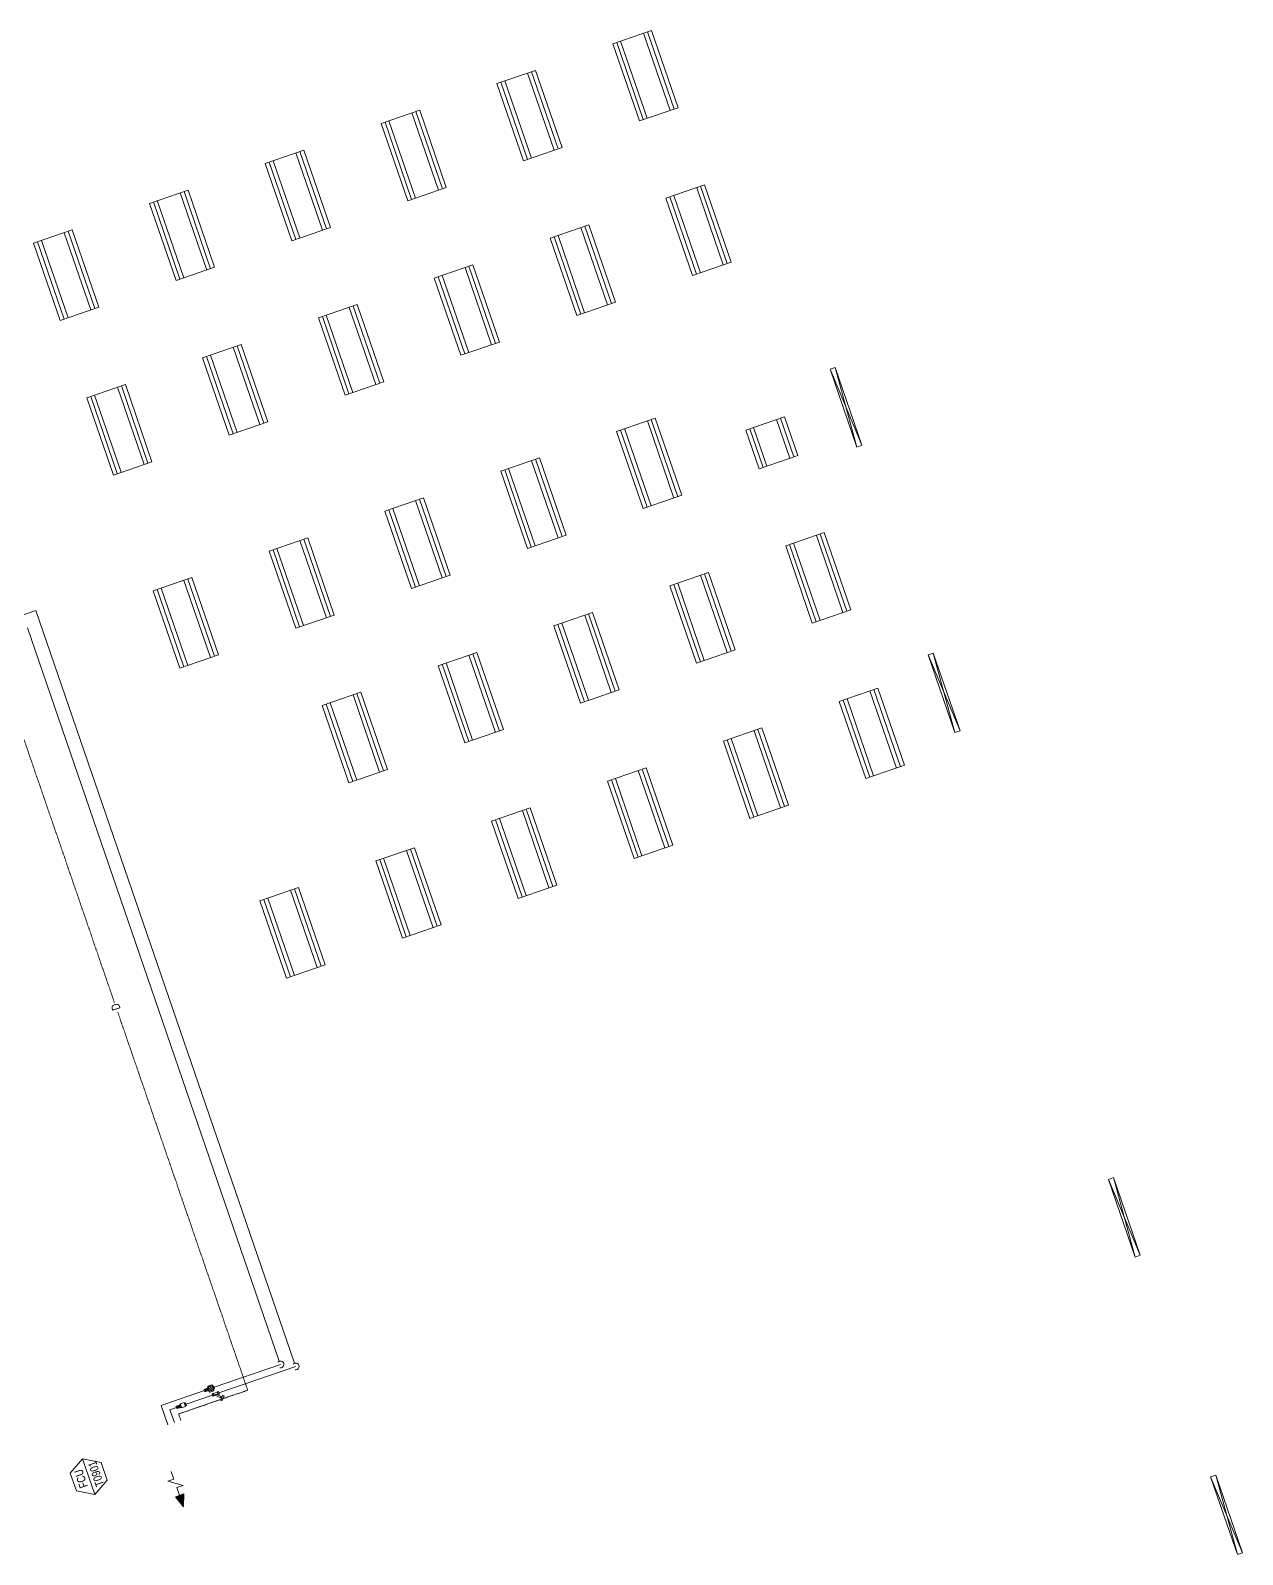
# Model space of a CAD drawing. Extents: x 760773 to 1075934, y 719259 to 1013331.
# Drawn here: x 1037997 to 1055804, y 930534 to 952917 of the extents above; entities that cross this region are included whole.
import ezdxf
from ezdxf.enums import TextEntityAlignment as Align

# ---------------------------------------------------------------- set-up
doc = ezdxf.new("R2010")
doc.units = 0
doc.header["$MEASUREMENT"] = 0
doc.linetypes.add('DGN Style 6', pattern=[3.707911, 0.001949, -0.779792, 1.364636, -0.779792, 0.001949, -0.779792])
doc.layers.add('63', color=7, linetype='Continuous')
for name, color, linetype, lineweight in [('72471 FF-FUR', 9, 'Continuous', 30), ('AC-AIR FLOW', 7, 'Continuous', 0), ('AC-CD', 7, 'Continuous', 0), ('AC-CHW', 7, 'Continuous', 0), ('AC-DIFF-HL', 7, 'Continuous', 0), ('AC-EQTXT', 7, 'Continuous', 0)]:
    doc.layers.add(name, color=color, linetype=linetype, lineweight=lineweight)
doc.styles.add('Style-INTL_ENGINEERING', font='INTL_ENGINEERING.shx')

# ---------------------------------------------------------------- blocks, each defined once
blk = doc.blocks.new('*U568')
at = {"layer": 'AC-CHW', "color": 4, "linetype": 'Continuous', "lineweight": 13}
for p, q in [((-0.04, 0.002), (-0.073, -0.009)), ((-0.04, 0.002), (-0.028, -0.032)), ((-0.028, -0.002), (-0.012, 0.004)), ((0.067, 0.031), (0.051, 0.025)), ((0.073, 0.012), (0.057, 0.006)), ((-0.073, -0.009), (-0.076, -0.015)), ((-0.076, -0.015), (-0.068, -0.04)), ((-0.061, -0.043), (-0.068, -0.04)), ((-0.061, -0.005), (-0.05, -0.039)), ((-0.028, -0.032), (-0.061, -0.043)), ((-0.059, -0.004), (-0.047, -0.038)), ((-0.057, -0.003), (-0.045, -0.037)), ((-0.053, -0.013), (-0.027, -0.004)), ((-0.048, -0.027), (-0.022, -0.018)), ((-0.021, -0.021), (-0.005, -0.015))]:
    blk.add_line(p, q, dxfattribs=at)
at = {"layer": 'AC-CHW', "color": 4, "linetype": 'Continuous', "lineweight": 13, "extrusion": (0, 0, -1), "flags": 128}
for points in [[(0.031, 0.008), (0.012, 0.014), (-0.001, -0.024), (0.018, -0.03), (0.031, 0.008)], [(-0.041, 0.043), (0.016, 0.024), (-0.004, -0.033), (-0.061, -0.014), (-0.041, 0.043)], [(-0.063, 0.04), (-0.044, 0.034), (-0.057, -0.004), (-0.076, 0.002), (-0.063, 0.04)]]:
    blk.add_lwpolyline(points, close=True, dxfattribs=at)
at = {"layer": 'AC-CHW', "color": 4, "linetype": 'Continuous', "lineweight": 13}
for centre, radius, start, end in [((-0.017, 0.008), 0.00626, 319.3297, 63.8129), ((-0.023, -0.011), 0.0181, 345.4203, 52.5796), ((0.062, 0.002), 0.00626, 139.3297, 243.8129)]:
    blk.add_arc(centre, radius, start, end, dxfattribs=at)
at = {"layer": 'AC-CHW', "color": 4, "linetype": 'Continuous', "lineweight": 13, "extrusion": (0, 0, -1)}
for centre, radius, start, end in [((-0.052, 0.031), 0.00626, 281.3298, 25.813), ((-0.068, 0.021), 0.0181, 307.4204, 14.5797), ((0.007, -0.022), 0.00626, 101.3298, 205.813)]:
    blk.add_arc(centre, radius, start, end, dxfattribs=at)
blk = doc.blocks.new('*U617')
at = {"layer": 'AC-CHW', "color": 4, "linetype": 'Continuous', "lineweight": 13}
for p, q in [((-0.031, -0.04), (0.007, 0.038)), ((-0.015, 0.067), (-0.006, 0.085)), ((-0.015, 0.067), (0.019, 0.05)), ((-0.006, 0.085), (0.067, 0.049)), ((-0.004, -0.031), (0.025, 0.029)), ((0.006, 0.036), (0.024, 0.027)), ((0.007, 0.038), (0.025, 0.029)), ((0.012, 0.076), (0.014, 0.081)), ((0.012, 0.036), (0.019, 0.05)), ((0.014, 0.081), (0.051, 0.063)), ((0.021, 0.031), (0.028, 0.046)), ((0.028, 0.046), (0.058, 0.031)), ((0.049, 0.058), (0.051, 0.063)), ((0.058, 0.031), (0.067, 0.049)), ((-0.063, -0.056), (-0.047, -0.051)), ((-0.057, -0.075), (-0.04, -0.07)), ((-0.046, -0.045), (-0.031, -0.04)), ((-0.036, -0.074), (0.021, -0.054)), ((-0.004, -0.031), (0.011, -0.026)), ((0.032, -0.024), (0.015, -0.029)), ((0.038, -0.043), (0.022, -0.048))]:
    blk.add_line(p, q, dxfattribs=at)
at = {"layer": 'AC-CHW', "color": 4, "linetype": 'Continuous', "lineweight": 13, "extrusion": (0, 0, -1), "flags": 128}
for points in [[(0.053, -0.085), (0.034, -0.078), (0.047, -0.041), (0.066, -0.047), (0.053, -0.085)], [(-0.041, -0.052), (-0.022, -0.059), (-0.009, -0.021), (-0.028, -0.014), (-0.041, -0.052)]]:
    blk.add_lwpolyline(points, close=True, dxfattribs=at)
at = {"layer": 'AC-CHW', "color": 4, "linetype": 'Continuous', "lineweight": 13}
for centre, radius, start, end in [((-0.052, -0.047), 0.00626, 319.3297, 63.8129), ((0.033, -0.034), 0.0181, 165.4203, 232.5796), ((0.027, -0.053), 0.00626, 139.3297, 243.8129)]:
    blk.add_arc(centre, radius, start, end, dxfattribs=at)
at = {"layer": 'AC-CHW', "color": 4, "linetype": 'Continuous', "lineweight": 13, "extrusion": (0, 0, -1)}
for centre, radius, start, end in [((0.058, -0.065), 0.0181, 127.4204, 194.5797), ((0.042, -0.076), 0.00626, 101.3298, 205.813), ((0.022, -0.023), 0.0196, 204.7725, 297.2277), ((-0.017, -0.023), 0.00626, 281.3298, 25.813)]:
    blk.add_arc(centre, radius, start, end, dxfattribs=at)
blk = doc.blocks.new('*U627')
at = {"layer": 'AC-EQTXT', "color": 1, "linetype": 'Continuous', "lineweight": 13}
blk.add_line((0.076, -0.277), (-0.103, 0.243), dxfattribs=at)
at = {"layer": 'AC-EQTXT', "color": 1, "linetype": 'Continuous', "lineweight": 13, "extrusion": (0, 0, -1), "flags": 128}
blk.add_lwpolyline([(0.103, 0.243), (-0.167, 0.191), (-0.257, -0.069), (-0.076, -0.277), (0.194, -0.224), (0.283, 0.036), (0.103, 0.243)], close=True, dxfattribs=at)
at = {"layer": 'AC-EQTXT', "color": 1, "linetype": 'Continuous', "lineweight": 13, "extrusion": (0, 0, -1), "style": 'Style-INTL_ENGINEERING', "width": 0.799998}
blk.add_text('T0901', height=0.125, rotation=251.0001, dxfattribs=at).set_placement((-0.096, 0.016), align=Align.MIDDLE_CENTER)
blk.add_attdef('*U653_30658', text='', height=0.125, rotation=251.0001, dxfattribs=at).set_placement((0.121, -0.061), align=Align.MIDDLE_CENTER)
blk = doc.blocks.new('*U558')
at = {"layer": 'AC-AIR FLOW', "color": 7, "linetype": 'Continuous', "lineweight": 13}
for p, q in [((-0.26, -0.093), (-0.111, 0.026)), ((-0.26, -0.093), (0.025, 0.005)), ((-0.111, 0.026), (-0.07, -0.096)), ((0.025, 0.005), (-0.007, 0.095)), ((0.177, -0.044), (-0.007, 0.095)), ((0.146, 0.046), (0.26, 0.086)), ((0.177, -0.044), (0.146, 0.046)), ((-0.07, -0.096), (-0.26, -0.093))]:
    blk.add_line(p, q, dxfattribs=at)
blk.add_solid([(-0.111, 0.026), (-0.07, -0.096), (-0.26, -0.093)], dxfattribs=at)
blk = doc.blocks.new('*U618')
at = {"layer": 'AC-CHW', "color": 4, "linetype": 'Continuous', "lineweight": 13}
for p, q in [((0.009, 0.033), (0.016, 0.012)), ((0.013, 0.034), (0.02, 0.013)), ((0.056, 0.014), (0.035, 0.006)), ((0.057, 0.01), (0.036, 0.003)), ((0.067, 0.026), (0.051, 0.02)), ((0.073, 0.007), (0.057, 0.001)), ((-0.073, -0.013), (-0.076, -0.02)), ((-0.076, -0.02), (-0.068, -0.044)), ((-0.04, -0.002), (-0.073, -0.013)), ((-0.062, -0.047), (-0.068, -0.044)), ((-0.028, -0.036), (-0.062, -0.047)), ((-0.061, -0.009), (-0.05, -0.043)), ((-0.059, -0.008), (-0.047, -0.042)), ((-0.057, -0.007), (-0.045, -0.042)), ((-0.053, -0.017), (-0.024, -0.007)), ((-0.048, -0.032), (-0.019, -0.022)), ((-0.04, -0.002), (-0.028, -0.036)), ((-0.028, -0.007), (-0.012, -0.001)), ((-0.021, -0.026), (-0.005, -0.02)), ((0.009, -0.002), (-0.012, -0.01)), ((0.011, -0.006), (-0.01, -0.013)), ((0.025, -0.013), (0.032, -0.034)), ((0.029, -0.012), (0.036, -0.033))]:
    blk.add_line(p, q, dxfattribs=at)
at = {"layer": 'AC-CHW', "color": 4, "linetype": 'Continuous', "lineweight": 13, "extrusion": (0, 0, -1), "flags": 128}
for points in [[(0.031, 0.003), (0.012, 0.009), (-0.001, -0.029), (0.018, -0.035), (0.031, 0.003)], [(0.025, -0.016), (0.02, 0.034), (-0.036, 0.053), (-0.07, 0.017), (-0.066, -0.033), (-0.009, -0.053), (0.025, -0.016)], [(-0.063, 0.035), (-0.044, 0.029), (-0.058, -0.009), (-0.076, -0.003), (-0.063, 0.035)]]:
    blk.add_lwpolyline(points, close=True, dxfattribs=at)
at = {"layer": 'AC-CHW', "color": 4, "linetype": 'Continuous', "lineweight": 13, "extrusion": (0, 0, -1)}
for radius in [0.0355, 0.0136]:
    blk.add_circle((-0.023, 0), radius, dxfattribs=at)
at = {"layer": 'AC-CHW', "color": 4, "linetype": 'Continuous', "lineweight": 13}
for centre, radius, start, end in [((-0.017, 0.003), 0.00626, 319.3297, 63.8129), ((0.062, -0.003), 0.00626, 139.3297, 243.8129), ((-0.023, -0.016), 0.0181, 345.4203, 52.5796)]:
    blk.add_arc(centre, radius, start, end, dxfattribs=at)
at = {"layer": 'AC-CHW', "color": 4, "linetype": 'Continuous', "lineweight": 13, "extrusion": (0, 0, -1)}
for centre, radius, start, end in [((-0.052, 0.027), 0.00626, 281.3298, 25.813), ((-0.068, 0.016), 0.0181, 307.4204, 14.5797), ((0.007, -0.026), 0.00626, 101.3298, 205.813)]:
    blk.add_arc(centre, radius, start, end, dxfattribs=at)
blk = doc.blocks.new('A$C6F0165EE')
at = {"layer": 'AC-CD', "color": 3, "linetype": 'DGN Style 6', "lineweight": 13}
for p, q in [((17576, -23263), (17573, -29126)), ((17576, -23263), (18649, -23263)), ((18649, -23163), (18649, -23263)), ((17574, -29274), (17569, -41086))]:
    blk.add_line(p, q, dxfattribs=at)
at = {"layer": 'AC-CHW', "color": 4, "linetype": 'Continuous', "lineweight": 13}
for p, q in [((18749, -23163), (18749, -23364)), ((18850, -23163), (18850, -23465)), ((16796, -23413), (16791, -35102)), ((16796, -23363), (17988, -23364)), ((16998, -23464), (18029, -23464)), ((18089, -23364), (18498, -23364)), ((18180, -23464), (18850, -23465)), ((18649, -23364), (18749, -23364)), ((16998, -23514), (16992, -34901)), ((16791, -35102), (18349, -35103))]:
    blk.add_line(p, q, dxfattribs=at)
at = {"layer": 'AC-CHW', "color": 4, "linetype": 'Continuous', "lineweight": 13, "extrusion": (0, 0, -1)}
for centre in [(-16796, -23363), (-16998, -23464)]:
    blk.add_arc(centre, 50.3, 241.4405, 118.6146, dxfattribs=at)
at = {"layer": 'AC-DIFF-HL', "color": 4, "linetype": 'Continuous', "lineweight": 13}
for p, q in [((4533, -17454), (4614, -16247)), ((4614, -17454), (4534, -16247)), ((4531, -22073), (4612, -20867)), ((4611, -22073), (4532, -20867)), ((5466, -29999), (5466, -28799)), ((5466, -28799), (6066, -28799)), ((5528, -28799), (5528, -29999)), ((5589, -28799), (5589, -29999)), ((5944, -28799), (5944, -29999)), ((6005, -28799), (6005, -29999)), ((6066, -28799), (6066, -29999)), ((7266, -29999), (7266, -28799)), ((7266, -28799), (7866, -28799)), ((7328, -28799), (7328, -29999)), ((7389, -28799), (7389, -29999)), ((7744, -28799), (7744, -29999)), ((7805, -28799), (7805, -29999)), ((7866, -28799), (7866, -29999)), ((9066, -29999), (9066, -28799)), ((9066, -28799), (9666, -28799)), ((9128, -28799), (9128, -29999)), ((9189, -28799), (9189, -29999)), ((9544, -28799), (9544, -29999)), ((9605, -28799), (9605, -29999)), ((9666, -28799), (9666, -29999)), ((10866, -29999), (10866, -28799)), ((10866, -28799), (11466, -28799)), ((10928, -28799), (10928, -29999)), ((10989, -28799), (10989, -29999)), ((11344, -28799), (11344, -29999)), ((11405, -28799), (11405, -29999)), ((11466, -28799), (11466, -29999)), ((12666, -29999), (12666, -28799)), ((12666, -28799), (13266, -28799)), ((12728, -28799), (12728, -29999)), ((12789, -28799), (12789, -29999)), ((13144, -28799), (13144, -29999)), ((13205, -28799), (13205, -29999)), ((13266, -28799), (13266, -29999)), ((14466, -29999), (14466, -28799)), ((14466, -28799), (15066, -28799)), ((14528, -28799), (14528, -29999)), ((14589, -28799), (14589, -29999)), ((14944, -28799), (14944, -29999)), ((15005, -28799), (15005, -29999)), ((15066, -28799), (15066, -29999)), ((4527, -30220), (4608, -29013)), ((4608, -30220), (4528, -29013)), ((6066, -29999), (5466, -29999)), ((7866, -29999), (7266, -29999)), ((9666, -29999), (9066, -29999)), ((11466, -29999), (10866, -29999)), ((13266, -29999), (12666, -29999)), ((15066, -29999), (14466, -29999)), ((5466, -32413), (5466, -31213)), ((5466, -31213), (6066, -31213)), ((5528, -31213), (5528, -32413)), ((5589, -31213), (5589, -32413)), ((5944, -31213), (5944, -32413)), ((6005, -31213), (6005, -32413)), ((6066, -31213), (6066, -32413)), ((7266, -32413), (7266, -31213)), ((7266, -31213), (7866, -31213)), ((7328, -31213), (7328, -32413)), ((7389, -31213), (7389, -32413)), ((7744, -31213), (7744, -32413)), ((7805, -31213), (7805, -32413)), ((7866, -31213), (7866, -32413)), ((9066, -32413), (9066, -31213)), ((9066, -31213), (9666, -31213)), ((9128, -31213), (9128, -32413)), ((9189, -31213), (9189, -32413)), ((9544, -31213), (9544, -32413)), ((9605, -31213), (9605, -32413)), ((9666, -31213), (9666, -32413)), ((10866, -32413), (10866, -31213)), ((10866, -31213), (11466, -31213)), ((10928, -31213), (10928, -32413)), ((10989, -31213), (10989, -32413)), ((11344, -31213), (11344, -32413)), ((11405, -31213), (11405, -32413)), ((11466, -31213), (11466, -32413)), ((12666, -32413), (12666, -31213)), ((12666, -31213), (13266, -31213)), ((12728, -31213), (12728, -32413)), ((12789, -31213), (12789, -32413)), ((13144, -31213), (13144, -32413)), ((13205, -31213), (13205, -32413)), ((13266, -31213), (13266, -32413)), ((6066, -32413), (5466, -32413)), ((7866, -32413), (7266, -32413)), ((9666, -32413), (9066, -32413)), ((11466, -32413), (10866, -32413)), ((13266, -32413), (12666, -32413)), ((4525, -34654), (4606, -33447)), ((4605, -34654), (4526, -33447)), ((5528, -33613), (5528, -34213)), ((5589, -33613), (5589, -34213)), ((5944, -33613), (5944, -34213)), ((6005, -33613), (6005, -34213)), ((7266, -34813), (7266, -33613)), ((7266, -33613), (7866, -33613)), ((7328, -33613), (7328, -34813)), ((7389, -33613), (7389, -34813)), ((7744, -33613), (7744, -34813)), ((7805, -33613), (7805, -34813)), ((7866, -33613), (7866, -34813)), ((9066, -34813), (9066, -33613)), ((9066, -33613), (9666, -33613)), ((9128, -33613), (9128, -34813)), ((9189, -33613), (9189, -34813)), ((9544, -33613), (9544, -34813)), ((9605, -33613), (9605, -34813)), ((9666, -33613), (9666, -34813)), ((10866, -34813), (10866, -33613)), ((10866, -33613), (11466, -33613)), ((10928, -33613), (10928, -34813)), ((10989, -33613), (10989, -34813)), ((11344, -33613), (11344, -34813)), ((11405, -33613), (11405, -34813)), ((11466, -33613), (11466, -34813)), ((12666, -34813), (12666, -33613)), ((12666, -33613), (13266, -33613)), ((12728, -33613), (12728, -34813)), ((12789, -33613), (12789, -34813)), ((13144, -33613), (13144, -34813)), ((13205, -33613), (13205, -34813)), ((13266, -33613), (13266, -34813)), ((14466, -34813), (14466, -33613)), ((14466, -33613), (15066, -33613)), ((14528, -33613), (14528, -34813)), ((14589, -33613), (14589, -34813)), ((14944, -33613), (14944, -34813)), ((15005, -33613), (15005, -34813)), ((15066, -33613), (15066, -34813)), ((7866, -34813), (7266, -34813)), ((9666, -34813), (9066, -34813)), ((11466, -34813), (10866, -34813)), ((13266, -34813), (12666, -34813)), ((15066, -34813), (14466, -34813)), ((5466, -37814), (5466, -36614)), ((5466, -36614), (6066, -36614)), ((5528, -36614), (5528, -37814)), ((5589, -36614), (5589, -37814)), ((5944, -36614), (5944, -37814)), ((6005, -36614), (6005, -37814)), ((6066, -36614), (6066, -37814)), ((7266, -37814), (7266, -36614)), ((7266, -36614), (7866, -36614)), ((7328, -36614), (7328, -37814)), ((7389, -36614), (7389, -37814)), ((7744, -36614), (7744, -37814)), ((7805, -36614), (7805, -37814)), ((7866, -36614), (7866, -37814)), ((9066, -37814), (9066, -36614)), ((9066, -36614), (9666, -36614)), ((9128, -36614), (9128, -37814)), ((9189, -36614), (9189, -37814)), ((9544, -36614), (9544, -37814)), ((9605, -36614), (9605, -37814)), ((9666, -36614), (9666, -37814)), ((10866, -37814), (10866, -36614)), ((10866, -36614), (11466, -36614)), ((10928, -36614), (10928, -37814)), ((10989, -36614), (10989, -37814)), ((11344, -36614), (11344, -37814)), ((11405, -36614), (11405, -37814)), ((11466, -36614), (11466, -37814)), ((12666, -37814), (12666, -36614)), ((12666, -36614), (13266, -36614)), ((12728, -36614), (12728, -37814)), ((12789, -36614), (12789, -37814)), ((13144, -36614), (13144, -37814)), ((13205, -36614), (13205, -37814)), ((13266, -36614), (13266, -37814)), ((14466, -37814), (14466, -36614)), ((14466, -36614), (15066, -36614)), ((14528, -36614), (14528, -37814)), ((14589, -36614), (14589, -37814)), ((14944, -36614), (14944, -37814)), ((15005, -36614), (15005, -37814)), ((15066, -36614), (15066, -37814)), ((6066, -37814), (5466, -37814)), ((7866, -37814), (7266, -37814)), ((9666, -37814), (9066, -37814)), ((11466, -37814), (10866, -37814)), ((13266, -37814), (12666, -37814)), ((15066, -37814), (14466, -37814)), ((5466, -40214), (5466, -39014)), ((5466, -39014), (6066, -39014)), ((5528, -39014), (5528, -40214)), ((5589, -39014), (5589, -40214)), ((5944, -39014), (5944, -40214)), ((6005, -39014), (6005, -40214)), ((6066, -39014), (6066, -40214)), ((7266, -40214), (7266, -39014)), ((7266, -39014), (7866, -39014)), ((7328, -39014), (7328, -40214)), ((7389, -39014), (7389, -40214)), ((7744, -39014), (7744, -40214)), ((7805, -39014), (7805, -40214)), ((7866, -39014), (7866, -40214)), ((9066, -40214), (9066, -39014)), ((9066, -39014), (9666, -39014)), ((9128, -39014), (9128, -40214)), ((9189, -39014), (9189, -40214)), ((9544, -39014), (9544, -40214)), ((9605, -39014), (9605, -40214)), ((9666, -39014), (9666, -40214)), ((10866, -40214), (10866, -39014)), ((10866, -39014), (11466, -39014)), ((10928, -39014), (10928, -40214)), ((10989, -39014), (10989, -40214)), ((11344, -39014), (11344, -40214)), ((11405, -39014), (11405, -40214)), ((11466, -39014), (11466, -40214)), ((12666, -40214), (12666, -39014)), ((12666, -39014), (13266, -39014)), ((12728, -39014), (12728, -40214)), ((12789, -39014), (12789, -40214)), ((13144, -39014), (13144, -40214)), ((13205, -39014), (13205, -40214)), ((13266, -39014), (13266, -40214)), ((14466, -40214), (14466, -39014)), ((14466, -39014), (15066, -39014)), ((14528, -39014), (14528, -40214)), ((14589, -39014), (14589, -40214)), ((14944, -39014), (14944, -40214)), ((15005, -39014), (15005, -40214)), ((15066, -39014), (15066, -40214)), ((6066, -40214), (5466, -40214)), ((7866, -40214), (7266, -40214)), ((9666, -40214), (9066, -40214)), ((11466, -40214), (10866, -40214)), ((13266, -40214), (12666, -40214)), ((15066, -40214), (14466, -40214))]:
    blk.add_line(p, q, dxfattribs=at)
at = {"layer": 'AC-DIFF-HL', "color": 4, "linetype": 'Continuous', "lineweight": 13, "flags": 128}
for points in [[(4614, -17454), (4614, -16247), (4534, -16247), (4533, -17454), (4614, -17454)], [(4611, -22073), (4612, -20867), (4532, -20867), (4531, -22073), (4611, -22073)], [(4608, -30220), (4608, -29013), (4528, -29013), (4527, -30220), (4608, -30220)], [(4605, -34654), (4606, -33447), (4526, -33447), (4525, -34654), (4605, -34654)]]:
    blk.add_lwpolyline(points, close=True, dxfattribs=at)
at = {"layer": 'AC-DIFF-HL', "color": 4, "linetype": 'Continuous', "lineweight": 13}
blk.add_lwpolyline([(6066, -33613), (6066, -34213), (5466, -34213), (5466, -33613), (6066, -33613)], dxfattribs=at)
at = {"layer": 'AC-AIR FLOW', "color": 7, "linetype": 'Continuous', "lineweight": 13, "extrusion": (0, 0, -1), "xscale": 1005.48078071959, "yscale": 1005.48078071959, "zscale": 1005.48078071959, "rotation": 251.0276002893544}
blk.add_blockref('*U558', (-19022, -22226), dxfattribs=at)
at = {"layer": 'AC-CHW', "color": 4, "linetype": 'Continuous', "lineweight": 13, "extrusion": (0, 0, -1), "xscale": 1005.48078071959, "yscale": 1005.48078071959, "zscale": 1005.48078071959, "rotation": 341.0276002893545}
for name, p in [('*U617', (-18010, -23321)), ('*U618', (-18101, -23457)), ('*U568', (-18571, -23361))]:
    blk.add_blockref(name, p, dxfattribs=at)
at = {"layer": 'AC-EQTXT', "color": 1, "linetype": 'Continuous', "lineweight": 13, "extrusion": (0, 0, -1)}
ref = blk.add_blockref('*U627', (-20179, -22811), dxfattribs=dict(at, xscale=1005.48078071959, yscale=1005.48078071959, zscale=1005.48078071959, rotation=341.0276002893545))
ref.add_attrib('*U653_30658', 'FCU', dxfattribs={"color": 1, "linetype": 'Continuous', "lineweight": 13, "height": 125.7, "rotation": 269.9725, "style": 'Style-INTL_ENGINEERING', "width": 0.799998}).set_placement((20314, -22830), align=Align.MIDDLE_CENTER)
at = {"layer": 'AC-CD', "color": 3, "linetype": 'Continuous', "lineweight": 13, "style": 'Style-INTL_ENGINEERING', "width": 0.799998}
blk.add_text('D', height=126, rotation=269.9725, dxfattribs=at).set_placement((17578, -29168), align=Align.MIDDLE_LEFT)
blk = doc.blocks.new('A$C6FAA49B3')
at = {"layer": '63', "rotation": 89.99999999999999}
blk.add_blockref('A$C6F0165EE', (0, 0), dxfattribs=at)

msp = doc.modelspace()

# ---------------------------------------------------------------- block references
at = {"layer": '72471 FF-FUR', "lineweight": 0, "rotation": 109.0000000025343}
msp.add_blockref('A$C6FAA49B3', (1065380.53695, 916674.48991), dxfattribs=at)

doc.saveas('drawing.dxf')
